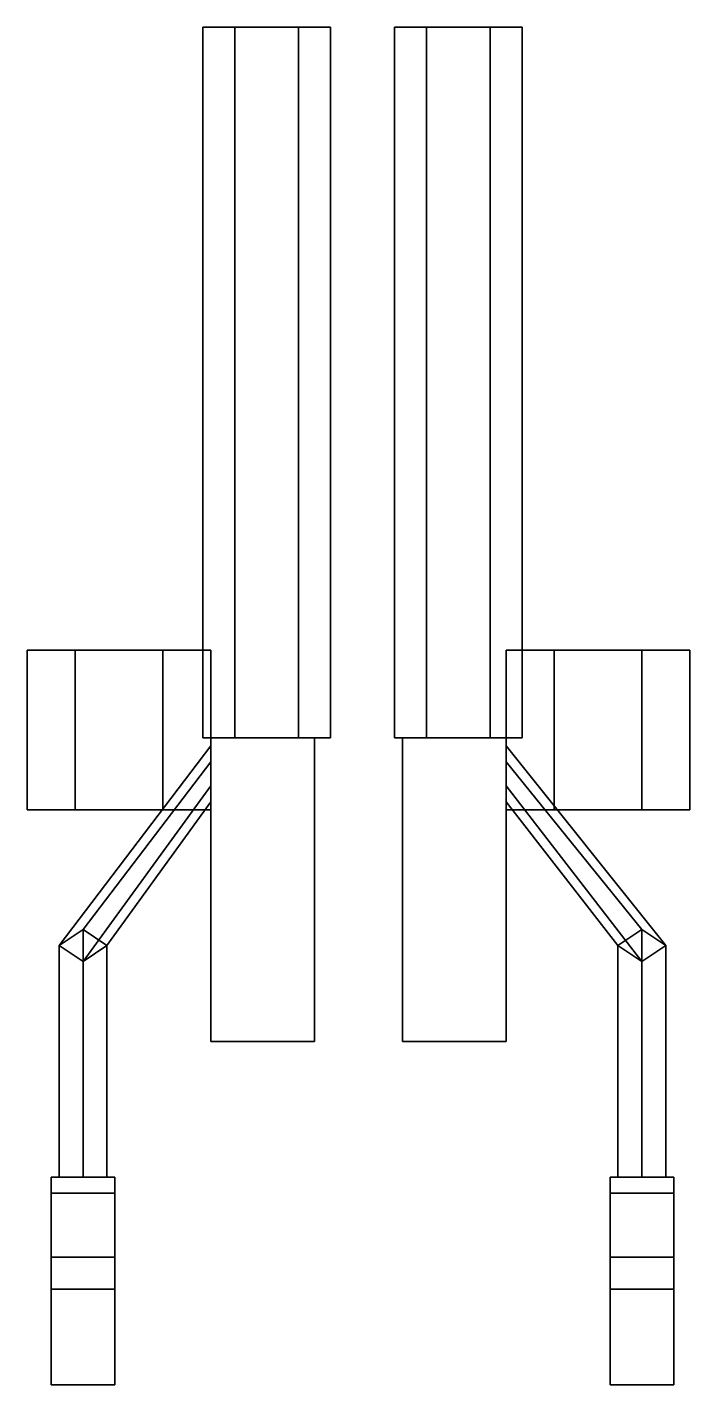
# Model space of a CAD drawing. Extents: x -0.42 to 0.41, y -0.89 to 0.81.
import ezdxf

# ---------------------------------------------------------------- set-up
doc = ezdxf.new("R2010")
doc.units = 0
doc.layers.add('GUN', color=1, linetype='CONTINUOUS')

msp = doc.modelspace()

# ---------------------------------------------------------------- linework, layer by layer
at = {"layer": 'GUN'}
for points in [[(-0.08, 0.81, 2.4907), (-0.16, 0.81, 2.4907), (-0.2, 0.81, 2.56), (-0.04, 0.81, 2.56)], [(-0.04, 0.81, 2.56), (-0.2, 0.81, 2.56), (-0.16, 0.81, 2.6293), (-0.08, 0.81, 2.6293)], [(-0.2, 0.81, 2.56), (-0.16, 0.81, 2.4907), (-0.16, -0.08, 2.4907), (-0.2, -0.08, 2.56)], [(-0.16, 0.81, 2.6293), (-0.2, 0.81, 2.56), (-0.2, -0.08, 2.56), (-0.16, -0.08, 2.6293)], [(-0.16, 0.81, 2.4907), (-0.08, 0.81, 2.4907), (-0.08, -0.08, 2.4907), (-0.16, -0.08, 2.4907)], [(-0.08, 0.81, 2.6293), (-0.16, 0.81, 2.6293), (-0.16, -0.08, 2.6293), (-0.08, -0.08, 2.6293)], [(-0.08, 0.81, 2.4907), (-0.04, 0.81, 2.56), (-0.04, -0.08, 2.56), (-0.08, -0.08, 2.4907)], [(-0.04, 0.81, 2.56), (-0.08, 0.81, 2.6293), (-0.08, -0.08, 2.6293), (-0.04, -0.08, 2.56)], [(0.08, 0.81, 2.6293), (0.04, 0.81, 2.56), (0.04, -0.08, 2.56), (0.08, -0.08, 2.6293)], [(0.04, 0.81, 2.56), (0.08, 0.81, 2.4907), (0.08, -0.08, 2.4907), (0.04, -0.08, 2.56)], [(0.2, 0.81, 2.56), (0.04, 0.81, 2.56), (0.08, 0.81, 2.6293), (0.16, 0.81, 2.6293)], [(0.16, 0.81, 2.4907), (0.08, 0.81, 2.4907), (0.04, 0.81, 2.56), (0.2, 0.81, 2.56)], [(0.16, 0.81, 2.6293), (0.08, 0.81, 2.6293), (0.08, -0.08, 2.6293), (0.16, -0.08, 2.6293)], [(0.08, 0.81, 2.4907), (0.16, 0.81, 2.4907), (0.16, -0.08, 2.4907), (0.08, -0.08, 2.4907)], [(0.2, 0.81, 2.56), (0.16, 0.81, 2.6293), (0.16, -0.08, 2.6293), (0.2, -0.08, 2.56)], [(0.16, 0.81, 2.4907), (0.2, 0.81, 2.56), (0.2, -0.08, 2.56), (0.16, -0.08, 2.4907)], [(-0.36, 0.03, 2.75), (-0.42, 0.03, 2.63), (-0.42, -0.17, 2.63), (-0.36, -0.17, 2.75)], [(-0.25, 0.03, 2.75), (-0.19, 0.03, 2.63), (-0.42, 0.03, 2.63), (-0.36, 0.03, 2.75)], [(-0.36, -0.17, 2.25), (-0.42, -0.17, 2.37), (-0.42, 0.03, 2.37), (-0.36, 0.03, 2.25)], [(-0.36, 0.03, 2.25), (-0.42, 0.03, 2.37), (-0.19, 0.03, 2.37), (-0.25, 0.03, 2.25)], [(-0.19, 0.03, 2.63), (-0.19, 0.03, 2.37), (-0.42, 0.03, 2.37), (-0.42, 0.03, 2.63)], [(-0.42, 0.03, 2.63), (-0.42, 0.03, 2.37), (-0.42, -0.17, 2.37), (-0.42, -0.17, 2.63)], [(-0.25, -0.17, 2.25), (-0.36, -0.17, 2.25), (-0.36, 0.03, 2.25), (-0.25, 0.03, 2.25)], [(-0.36, -0.17, 2.75), (-0.25, -0.17, 2.75), (-0.25, 0.03, 2.75), (-0.36, 0.03, 2.75)], [(-0.25, -0.17, 2.75), (-0.19, -0.17, 2.63), (-0.19, 0.03, 2.63), (-0.25, 0.03, 2.75)], [(-0.25, 0.03, 2.25), (-0.19, 0.03, 2.37), (-0.19, -0.17, 2.37), (-0.25, -0.17, 2.25)], [(-0.19, -0.17, 2.63), (-0.19, -0.17, 2.37), (-0.19, 0.03, 2.37), (-0.19, 0.03, 2.63)], [(0.18, 0.03, 2.63), (0.18, 0.03, 2.37), (0.18, -0.17, 2.37), (0.18, -0.17, 2.63)], [(0.41, 0.03, 2.63), (0.41, 0.03, 2.37), (0.18, 0.03, 2.37), (0.18, 0.03, 2.63)], [(0.35, 0.03, 2.75), (0.41, 0.03, 2.63), (0.18, 0.03, 2.63), (0.24, 0.03, 2.75)], [(0.24, 0.03, 2.75), (0.18, 0.03, 2.63), (0.18, -0.17, 2.63), (0.24, -0.17, 2.75)], [(0.24, 0.03, 2.25), (0.18, 0.03, 2.37), (0.41, 0.03, 2.37), (0.35, 0.03, 2.25)], [(0.24, -0.17, 2.25), (0.18, -0.17, 2.37), (0.18, 0.03, 2.37), (0.24, 0.03, 2.25)], [(0.24, -0.17, 2.75), (0.35, -0.17, 2.75), (0.35, 0.03, 2.75), (0.24, 0.03, 2.75)], [(0.35, -0.17, 2.25), (0.24, -0.17, 2.25), (0.24, 0.03, 2.25), (0.35, 0.03, 2.25)], [(0.35, -0.17, 2.75), (0.41, -0.17, 2.63), (0.41, 0.03, 2.63), (0.35, 0.03, 2.75)], [(0.35, 0.03, 2.25), (0.41, 0.03, 2.37), (0.41, -0.17, 2.37), (0.35, -0.17, 2.25)], [(0.41, -0.17, 2.63), (0.41, -0.17, 2.37), (0.41, 0.03, 2.37), (0.41, 0.03, 2.63)], [(-0.19, -0.08, 2.45), (-0.19, -0.46, 2.45), (-0.19, -0.46, 2.63), (-0.19, -0.08, 2.63)], [(-0.06, -0.08, 2.45), (-0.06, -0.46, 2.45), (-0.19, -0.46, 2.45), (-0.19, -0.08, 2.45)], [(-0.19, -0.08, 2.63), (-0.19, -0.46, 2.63), (-0.06, -0.46, 2.63), (-0.06, -0.08, 2.63)], [(-0.06, -0.08, 2.63), (-0.06, -0.08, 2.45), (-0.19, -0.08, 2.45), (-0.19, -0.08, 2.63)], [(-0.06, -0.46, 2.63), (-0.06, -0.46, 2.45), (-0.06, -0.08, 2.45), (-0.06, -0.08, 2.63)], [(0.05, -0.08, 2.63), (0.05, -0.46, 2.63), (0.18, -0.46, 2.63), (0.18, -0.08, 2.63)], [(0.05, -0.08, 2.45), (0.05, -0.46, 2.45), (0.05, -0.46, 2.63), (0.05, -0.08, 2.63)], [(0.18, -0.08, 2.63), (0.18, -0.08, 2.45), (0.05, -0.08, 2.45), (0.05, -0.08, 2.63)], [(0.18, -0.08, 2.45), (0.18, -0.46, 2.45), (0.05, -0.46, 2.45), (0.05, -0.08, 2.45)], [(0.18, -0.46, 2.63), (0.18, -0.46, 2.45), (0.18, -0.08, 2.45), (0.18, -0.08, 2.63)], [(-0.19, -0.11, 2.59), (-0.19, -0.09, 2.56), (-0.38, -0.34, 2.69), (-0.35, -0.32, 2.72)], [(-0.19, -0.09, 2.56), (-0.19, -0.14, 2.53), (-0.35, -0.36, 2.66), (-0.38, -0.34, 2.69)], [(0.18, -0.14, 2.53), (0.18, -0.09, 2.56), (0.38, -0.34, 2.69), (0.35, -0.36, 2.66)], [(0.18, -0.09, 2.56), (0.18, -0.11, 2.59), (0.35, -0.32, 2.72), (0.38, -0.34, 2.69)], [(-0.19, -0.16, 2.56), (-0.19, -0.11, 2.59), (-0.35, -0.32, 2.72), (-0.32, -0.34, 2.69)], [(0.18, -0.11, 2.59), (0.18, -0.16, 2.56), (0.32, -0.34, 2.69), (0.35, -0.32, 2.72)], [(-0.19, -0.14, 2.53), (-0.19, -0.16, 2.56), (-0.32, -0.34, 2.69), (-0.35, -0.36, 2.66)], [(0.18, -0.16, 2.56), (0.18, -0.14, 2.53), (0.35, -0.36, 2.66), (0.32, -0.34, 2.69)], [(-0.42, -0.17, 2.63), (-0.19, -0.17, 2.63), (-0.25, -0.17, 2.75), (-0.36, -0.17, 2.75)], [(-0.19, -0.17, 2.37), (-0.42, -0.17, 2.37), (-0.36, -0.17, 2.25), (-0.25, -0.17, 2.25)], [(-0.42, -0.17, 2.37), (-0.19, -0.17, 2.37), (-0.19, -0.17, 2.63), (-0.42, -0.17, 2.63)], [(0.18, -0.17, 2.37), (0.41, -0.17, 2.37), (0.41, -0.17, 2.63), (0.18, -0.17, 2.63)], [(0.18, -0.17, 2.63), (0.41, -0.17, 2.63), (0.35, -0.17, 2.75), (0.24, -0.17, 2.75)], [(0.41, -0.17, 2.37), (0.18, -0.17, 2.37), (0.24, -0.17, 2.25), (0.35, -0.17, 2.25)], [(-0.35, -0.32, 2.72), (-0.38, -0.34, 2.69), (-0.38, -0.63, 2.69), (-0.35, -0.63, 2.72)], [(-0.32, -0.34, 2.69), (-0.35, -0.32, 2.72), (-0.35, -0.63, 2.72), (-0.32, -0.63, 2.69)], [(0.35, -0.32, 2.72), (0.32, -0.34, 2.69), (0.32, -0.63, 2.69), (0.35, -0.63, 2.72)], [(0.38, -0.34, 2.69), (0.35, -0.32, 2.72), (0.35, -0.63, 2.72), (0.38, -0.63, 2.69)], [(-0.38, -0.34, 2.69), (-0.35, -0.36, 2.66), (-0.35, -0.63, 2.66), (-0.38, -0.63, 2.69)], [(-0.35, -0.36, 2.66), (-0.32, -0.34, 2.69), (-0.32, -0.63, 2.69), (-0.35, -0.63, 2.66)], [(0.32, -0.34, 2.69), (0.35, -0.36, 2.66), (0.35, -0.63, 2.66), (0.32, -0.63, 2.69)], [(0.35, -0.36, 2.66), (0.38, -0.34, 2.69), (0.38, -0.63, 2.69), (0.35, -0.63, 2.66)], [(-0.19, -0.46, 2.63), (-0.19, -0.46, 2.45), (-0.06, -0.46, 2.45), (-0.06, -0.46, 2.63)], [(0.05, -0.46, 2.63), (0.05, -0.46, 2.45), (0.18, -0.46, 2.45), (0.18, -0.46, 2.63)], [(-0.39, -0.65, 2.77), (-0.31, -0.65, 2.77), (-0.31, -0.63, 2.72), (-0.39, -0.63, 2.72)], [(-0.39, -0.63, 2.72), (-0.31, -0.63, 2.72), (-0.31, -0.65, 2.77), (-0.39, -0.65, 2.77)], [(-0.39, -0.63, 2.62), (-0.31, -0.63, 2.62), (-0.31, -0.63, 2.72), (-0.39, -0.63, 2.72)], [(-0.39, -0.63, 2.72), (-0.31, -0.63, 2.72), (-0.31, -0.63, 2.62), (-0.39, -0.63, 2.62)], [(-0.39, -0.63, 2.62), (-0.31, -0.63, 2.62), (-0.31, -0.73, 2.47), (-0.39, -0.73, 2.47)], [(-0.39, -0.73, 2.47), (-0.31, -0.73, 2.47), (-0.31, -0.63, 2.62), (-0.39, -0.63, 2.62)], [(0.31, -0.65, 2.77), (0.39, -0.65, 2.77), (0.39, -0.63, 2.72), (0.31, -0.63, 2.72)], [(0.31, -0.63, 2.72), (0.39, -0.63, 2.72), (0.39, -0.65, 2.77), (0.31, -0.65, 2.77)], [(0.31, -0.63, 2.62), (0.39, -0.63, 2.62), (0.39, -0.63, 2.72), (0.31, -0.63, 2.72)], [(0.31, -0.63, 2.72), (0.39, -0.63, 2.72), (0.39, -0.63, 2.62), (0.31, -0.63, 2.62)], [(0.31, -0.63, 2.62), (0.39, -0.63, 2.62), (0.39, -0.73, 2.47), (0.31, -0.73, 2.47)], [(0.31, -0.73, 2.47), (0.39, -0.73, 2.47), (0.39, -0.63, 2.62), (0.31, -0.63, 2.62)], [(-0.39, -0.65, 2.77), (-0.31, -0.65, 2.77), (-0.31, -0.77, 2.9), (-0.39, -0.77, 2.9)], [(-0.39, -0.77, 2.9), (-0.31, -0.77, 2.9), (-0.31, -0.65, 2.77), (-0.39, -0.65, 2.77)], [(0.31, -0.65, 2.77), (0.39, -0.65, 2.77), (0.39, -0.77, 2.9), (0.31, -0.77, 2.9)], [(0.31, -0.77, 2.9), (0.39, -0.77, 2.9), (0.39, -0.65, 2.77), (0.31, -0.65, 2.77)], [(-0.39, -0.89, 2.43), (-0.31, -0.89, 2.43), (-0.31, -0.73, 2.47), (-0.39, -0.73, 2.47)], [(-0.39, -0.73, 2.47), (-0.31, -0.73, 2.47), (-0.31, -0.89, 2.43), (-0.39, -0.89, 2.43)], [(0.31, -0.89, 2.43), (0.39, -0.89, 2.43), (0.39, -0.73, 2.47), (0.31, -0.73, 2.47)], [(0.31, -0.73, 2.47), (0.39, -0.73, 2.47), (0.39, -0.89, 2.43), (0.31, -0.89, 2.43)]]:
    msp.add_3dface(points, dxfattribs=at)

doc.saveas('drawing.dxf')
